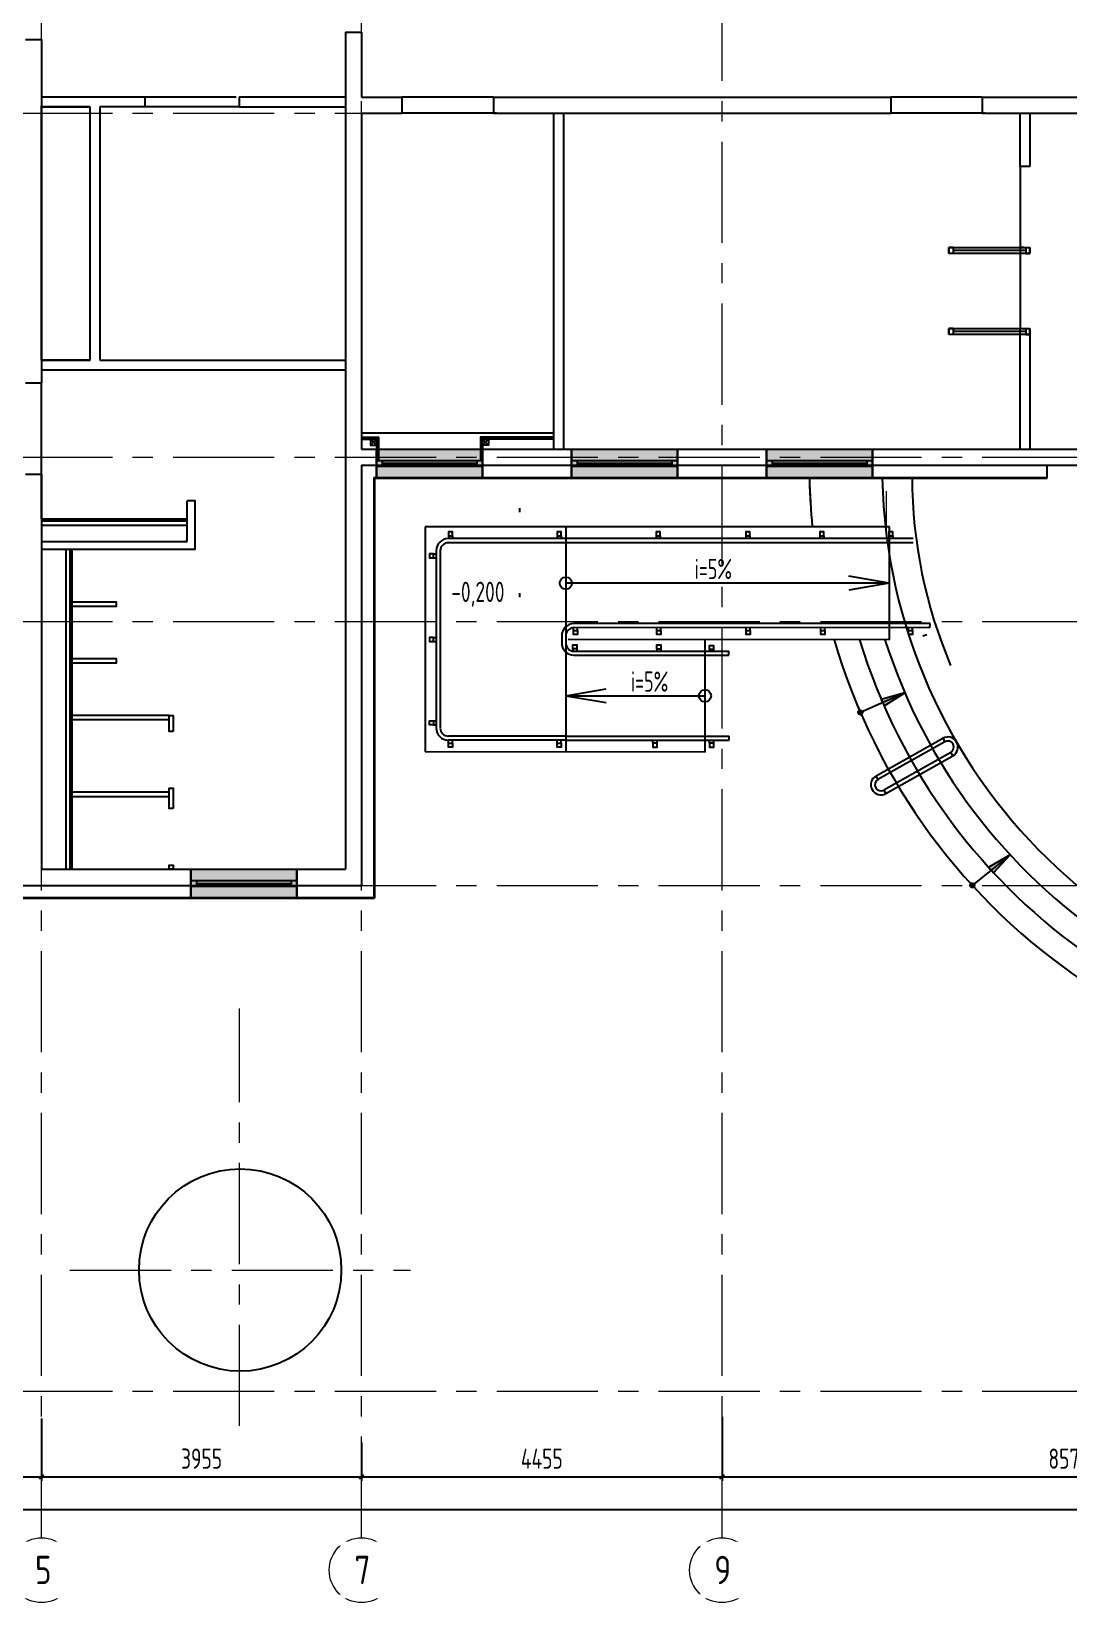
# Model space of a CAD drawing. Header units: millimetres. Extents: x -185251 to 7892985, y -102157 to 319855.
# Drawn here: x -153868 to -141050, y -81024 to -61612 of the extents above; entities that cross this region are included whole.
import ezdxf
from ezdxf import colors
from ezdxf.entities.mleader import LeaderData, LeaderLine
from ezdxf.enums import TextEntityAlignment as Align
from ezdxf.math import Vec2, Vec3

# ---------------------------------------------------------------- set-up
doc = ezdxf.new("R2010")
doc.units = ezdxf.units.MM
doc.header["$LTSCALE"] = 10
doc.linetypes.add('CENTER', pattern=[2, 1.25, -0.25, 0.25, -0.25])
for name, color, linetype, lineweight in [('АР_Лестницы ограждение', 94, 'Continuous', 25), ('АР_Оси', 142, 'Continuous', 9), ('АР_Оси размеры', 142, 'Continuous', 9)]:
    doc.layers.add(name, color=color, linetype=linetype, lineweight=lineweight)
doc.layers.add('Архитектура', color=251, linetype='Continuous')
doc.layers.get('0').off()
doc.layers.get('0').freeze()
doc.styles.add('ISOCPEUR', font='isocpeur.TTF', dxfattribs={"width": 0.7})
doc.styles.add('ГОСТ 2.304', font='isocpeur.TTF', dxfattribs={"width": 0.7})
doc.dimstyles.new('СПДС', dxfattribs={"dimscale": 100, "dimtxt": 2.5, "dimasz": 0.5, "dimexe": 0.5, "dimexo": 1, "dimgap": 1, "dimtad": 1, "dimdec": 0, "dimrnd": 5, "dimtxsty": 'ГОСТ 2.304', "dimblk": 'OBLIQUE', "dimcen": 2.5, "dimdle": 0.5, "dimadec": 0, "dimazin": 2, "dimtfac": 0.75, "dimtdec": 0, "dimtmove": 1, "dimatfit": 3, "dimfxl": 1, "dimtolj": 1, "dimarcsym": 1})

# ---------------------------------------------------------------- blocks, each defined once
blk = doc.blocks.new('_Oblique')
at = {"color": 0, "linetype": 'ByBlock', "lineweight": -2}
blk.add_line((-0.5, -0.5), (0.5, 0.5), dxfattribs=at)
blk = doc.blocks.new('*D450')
at = {"layer": 'Defpoints', "color": 0, "ltscale": 100, "transparency": 16777216}
for p in [(-158008, -78648), (-153743, -78648), (-153743, -79471)]:
    blk.add_point(p, dxfattribs=at)
at = {"layer": 'АР_Оси размеры', "color": 0, "lineweight": -2, "ltscale": 100, "transparency": 16777216}
for p, q in [((-158008, -78748), (-158008, -79521)), ((-153743, -78748), (-153743, -79521)), ((-158058, -79471), (-153693, -79471))]:
    blk.add_line(p, q, dxfattribs=at)
at = {"layer": 'АР_Оси размеры', "color": 0, "lineweight": -2, "ltscale": 100, "transparency": 16777216, "xscale": 50, "yscale": 50, "zscale": 50, "rotation": 180}
blk.add_blockref('_Oblique', (-158008, -79471), dxfattribs=at)
at = {"layer": 'АР_Оси размеры', "color": 0, "lineweight": -2, "ltscale": 100, "transparency": 16777216, "xscale": 50, "yscale": 50, "zscale": 50}
blk.add_blockref('_Oblique', (-153743, -79471), dxfattribs=at)
at = {"layer": 'АР_Оси размеры', "color": 0, "ltscale": 100, "transparency": 16777216, "insert": (-155875, -79246), "char_height": 250, "attachment_point": 5, "style": 'ГОСТ 2.304'}
blk.add_mtext('\\A1;4265', dxfattribs=at)
blk = doc.blocks.new('*D451')
at = {"layer": 'Defpoints', "color": 0, "ltscale": 100, "transparency": 16777216}
for p in [(-153743, -78648), (-149788, -78948), (-149788, -79471)]:
    blk.add_point(p, dxfattribs=at)
at = {"layer": 'АР_Оси размеры', "color": 0, "lineweight": -2, "ltscale": 100, "transparency": 16777216}
for p, q in [((-153743, -78748), (-153743, -79521)), ((-149788, -79048), (-149788, -79521)), ((-153793, -79471), (-149738, -79471))]:
    blk.add_line(p, q, dxfattribs=at)
at = {"layer": 'АР_Оси размеры', "color": 0, "lineweight": -2, "ltscale": 100, "transparency": 16777216, "xscale": 50, "yscale": 50, "zscale": 50, "rotation": 180}
blk.add_blockref('_Oblique', (-153743, -79471), dxfattribs=at)
at = {"layer": 'АР_Оси размеры', "color": 0, "lineweight": -2, "ltscale": 100, "transparency": 16777216, "xscale": 50, "yscale": 50, "zscale": 50}
blk.add_blockref('_Oblique', (-149788, -79471), dxfattribs=at)
at = {"layer": 'АР_Оси размеры', "color": 0, "ltscale": 100, "transparency": 16777216, "insert": (-151765, -79246), "char_height": 250, "attachment_point": 5, "style": 'ГОСТ 2.304'}
blk.add_mtext('\\A1;3955', dxfattribs=at)
blk = doc.blocks.new('*D452')
at = {"layer": 'Defpoints', "color": 0, "ltscale": 100, "transparency": 16777216}
for p in [(-145333, -78630), (-149788, -78948), (-145333, -79471)]:
    blk.add_point(p, dxfattribs=at)
at = {"layer": 'АР_Оси размеры', "color": 0, "lineweight": -2, "ltscale": 100, "transparency": 16777216}
for p, q in [((-145333, -78730), (-145333, -79521)), ((-149788, -79048), (-149788, -79521)), ((-149838, -79471), (-145283, -79471))]:
    blk.add_line(p, q, dxfattribs=at)
at = {"layer": 'АР_Оси размеры', "color": 0, "lineweight": -2, "ltscale": 100, "transparency": 16777216, "xscale": 50, "yscale": 50, "zscale": 50, "rotation": 180}
blk.add_blockref('_Oblique', (-149788, -79471), dxfattribs=at)
at = {"layer": 'АР_Оси размеры', "color": 0, "lineweight": -2, "ltscale": 100, "transparency": 16777216, "xscale": 50, "yscale": 50, "zscale": 50}
blk.add_blockref('_Oblique', (-145333, -79471), dxfattribs=at)
at = {"layer": 'АР_Оси размеры', "color": 0, "ltscale": 100, "transparency": 16777216, "insert": (-147560, -79246), "char_height": 250, "attachment_point": 5, "style": 'ГОСТ 2.304'}
blk.add_mtext('\\A1;4455', dxfattribs=at)
blk = doc.blocks.new('*D453')
at = {"layer": 'Defpoints', "color": 0, "ltscale": 100, "transparency": 16777216}
for p in [(-145333, -78630), (-136763, -78630), (-136763, -79471)]:
    blk.add_point(p, dxfattribs=at)
at = {"layer": 'АР_Оси размеры', "color": 0, "lineweight": -2, "ltscale": 100, "transparency": 16777216}
for p, q in [((-145333, -78730), (-145333, -79521)), ((-136763, -78730), (-136763, -79521)), ((-145383, -79471), (-136713, -79471))]:
    blk.add_line(p, q, dxfattribs=at)
at = {"layer": 'АР_Оси размеры', "color": 0, "lineweight": -2, "ltscale": 100, "transparency": 16777216, "xscale": 50, "yscale": 50, "zscale": 50, "rotation": 180}
blk.add_blockref('_Oblique', (-145333, -79471), dxfattribs=at)
at = {"layer": 'АР_Оси размеры', "color": 0, "lineweight": -2, "ltscale": 100, "transparency": 16777216, "xscale": 50, "yscale": 50, "zscale": 50}
blk.add_blockref('_Oblique', (-136763, -79471), dxfattribs=at)
at = {"layer": 'АР_Оси размеры', "color": 0, "ltscale": 100, "transparency": 16777216, "insert": (-141048, -79246), "char_height": 250, "attachment_point": 5, "style": 'ГОСТ 2.304'}
blk.add_mtext('\\A1;8570', dxfattribs=at)
blk = doc.blocks.new('*U133')
at = {"linetype": 'ByBlock'}
for p, q in [((0, 0), (0, -74)), ((50, 0), (0, 0)), ((0, -74), (0, 0)), ((1000, 0), (0, 0)), ((50, -74), (0, -74)), ((0, -74), (1000, -74)), ((50, 0), (50, -74)), ((950, 0), (50, 0)), ((50, -37), (950, -37)), ((50, -74), (950, -74)), ((950, 0), (1000, 0)), ((950, 0), (950, -74)), ((950, -74), (1000, -74)), ((1000, 0), (1000, -74)), ((1000, -74), (1000, 0))]:
    blk.add_line(p, q, dxfattribs=at)
blk = doc.blocks.new('*U135')
at = {"linetype": 'ByBlock'}
for p, q in [((0, 0), (0, -74)), ((50, 0), (0, 0)), ((0, -74), (0, 0)), ((1000, 0), (0, 0)), ((50, -74), (0, -74)), ((0, -74), (1000, -74)), ((50, 0), (50, -74)), ((950, 0), (50, 0)), ((50, -37), (950, -37)), ((50, -74), (950, -74)), ((950, 0), (1000, 0)), ((950, 0), (950, -74)), ((950, -74), (1000, -74)), ((1000, 0), (1000, -74)), ((1000, -74), (1000, 0))]:
    blk.add_line(p, q, dxfattribs=at)
blk = doc.blocks.new('*D268')
at = {"layer": 'Defpoints', "color": 0, "ltscale": 100, "transparency": 16777216}
for p in [(-102493, -79874), (-170908, -80199), (-102493, -80199)]:
    blk.add_point(p, dxfattribs=at)
at = {"layer": 'АР_Оси размеры', "color": 0, "lineweight": -2, "ltscale": 100, "transparency": 16777216}
for p, q in [((-170958, -79874), (-102443, -79874)), ((-170908, -80099), (-170908, -79824)), ((-102493, -80099), (-102493, -79824))]:
    blk.add_line(p, q, dxfattribs=at)
at = {"layer": 'АР_Оси размеры', "color": 0, "lineweight": -2, "ltscale": 100, "transparency": 16777216, "xscale": 50, "yscale": 50, "zscale": 50, "rotation": 180}
blk.add_blockref('_Oblique', (-170908, -79874), dxfattribs=at)
at = {"layer": 'АР_Оси размеры', "color": 0, "lineweight": -2, "ltscale": 100, "transparency": 16777216, "xscale": 50, "yscale": 50, "zscale": 50}
blk.add_blockref('_Oblique', (-102493, -79874), dxfattribs=at)
at = {"layer": 'АР_Оси размеры', "color": 0, "ltscale": 100, "transparency": 16777216, "insert": (-136100, -79649), "char_height": 250, "attachment_point": 5, "style": 'ГОСТ 2.304'}
blk.add_mtext('\\A1;68415', dxfattribs=at)
blk = doc.blocks.new('*U118')
h = blk.add_hatch(color=256)
h.dxf.hatch_style = 1
edge = h.paths.add_edge_path()
edge.add_arc((0, 0), 27.6, 359.64, 719.64)
h = blk.add_hatch(color=256)
h.dxf.hatch_style = 1
h.paths.add_polyline_path([(300, -44), (300, 44), (600, 0)])
blk.add_line((600, 0), (0, 0))
blk.add_lwpolyline([(300, 44), (300, -44), (600, 0), (300, 44)])
blk.add_circle((0, 0), 27.6)
blk = doc.blocks.new('АР_Кружок_1.1')
at = {"color": 0, "linetype": 'ByBlock', "lineweight": -2}
blk.add_circle((0, 0), 75, dxfattribs=at)
blk = doc.blocks.new('*U70')
at = {"color": 0, "linetype": 'ByBlock', "lineweight": -2}
for q in [(-500, 85), (-500, -85)]:
    blk.add_line((0, 0), q, dxfattribs=at)
blk = doc.blocks.new('*U102')
at = {"color": 0, "linetype": 'ByBlock', "lineweight": -2}
blk.add_lwpolyline([(39.97, 0), (0, 0)], dxfattribs=at)
at = {"color": 0, "linetype": 'ByBlock', "lineweight": -2, "xscale": 0.01, "yscale": 0.01, "zscale": 0.01}
for name, p in [('АР_Кружок_1.1', (0, 0)), ('*U70', (39.97, 0))]:
    blk.add_blockref(name, p, dxfattribs=at)
at = {"color": 0, "ltscale": 20, "style": 'ISOCPEUR', "width": 0.65}
blk.add_attdef('Уклон', text='', height=2.5, dxfattribs=at).set_placement((18.23, 0.5), align=Align.CENTER)
blk = doc.blocks.new('*U117')
h = blk.add_hatch(color=256)
h.dxf.hatch_style = 1
edge = h.paths.add_edge_path()
edge.add_arc((0, 0), 27.6, 359.64, 719.64)
h = blk.add_hatch(color=256)
h.dxf.hatch_style = 1
h.paths.add_polyline_path([(300, -44), (300, 44), (600, 0)])
blk.add_line((600, 0), (0, 0))
blk.add_lwpolyline([(300, 44), (300, -44), (600, 0), (300, 44)])
blk.add_circle((0, 0), 27.6)
blk = doc.blocks.new('A$C4053ad79')
at = {"layer": 'АР_Лестницы ограждение', "color": 18, "linetype": 'Continuous', "lineweight": -3, "ltscale": 50, "true_color": 0x000000}
for points in [[(0, -35), (0, 0)], [(50, -35), (50, 0)]]:
    blk.add_lwpolyline(points, dxfattribs=at)
blk.add_lwpolyline([(0, -35), (50, -35), (50, -85), (0, -85)], close=True, dxfattribs=at)
blk = doc.blocks.new('*U101')
at = {"color": 0, "linetype": 'ByBlock', "lineweight": -2}
blk.add_lwpolyline([(17.2, 0), (0, 0)], dxfattribs=at)
at = {"color": 0, "linetype": 'ByBlock', "lineweight": -2, "xscale": 0.01, "yscale": 0.01, "zscale": 0.01}
for name, p in [('АР_Кружок_1.1', (0, 0)), ('*U70', (17.2, 0))]:
    blk.add_blockref(name, p, dxfattribs=at)
at = {"color": 0, "ltscale": 20, "style": 'ISOCPEUR', "width": 0.65}
blk.add_attdef('Уклон', text='', height=2.5, rotation=180, dxfattribs=at).set_placement((6.85, -0.5), align=Align.CENTER)
blk = doc.blocks.new('_DOTSMALL')
at = {"color": 0, "linetype": 'ByBlock', "const_width": 0.5}
blk.add_lwpolyline([(-0.0625, 0, 1), (0.0625, 0, 1)], format="xyb", close=True, dxfattribs=at)
blk = doc.blocks.new('A$Ce02d65bd')
at = {"ltscale": 100}
for points in [[(0, 0), (0, 75), (75, 75), (75, 0), (0, 0)], [(0, 0), (75, 75)], [(0, 75), (75, 0)]]:
    blk.add_lwpolyline(points, dxfattribs=at)
blk = doc.blocks.new('*U108')
at = {"true_color": 0xffffff}
h = blk.add_hatch(color=7, dxfattribs=at)
h.dxf.hatch_style = 1
h.paths.add_polyline_path([(-1310, -140), (0, -140), (0, 220), (-1310, 220)])
at = {"lineweight": 30}
for p, q in [((-1310, -140), (-1310, 220)), ((0, -140), (0, 220))]:
    blk.add_line(p, q, dxfattribs=at)
for p, q in [((0, 220), (-1310, 220)), ((-1310, 70), (0, 70)), ((-1310, 0), (0, 0)), ((-1240, 0), (-1240, 70)), ((-1240, 35), (-70, 35)), ((-70, 0), (-70, 70)), ((-1310, -140), (0, -140)), ((-1310, -140), (-1310, -140)), ((-1310, -140), (-1310, -140)), ((0, -140), (0, -140)), ((0, -140), (0, -140))]:
    blk.add_line(p, q)

msp = doc.modelspace()

# ---------------------------------------------------------------- linework, layer by layer
at = {"layer": 'АР_Оси', "linetype": 'CENTER', "ltscale": 100}
for p, q in [((-153743, -80224.2), (-153743, -45916.7)), ((-149788, -80224.2), (-149788, -45916.7)), ((-145333, -80224.2), (-145333, -45916.7)), ((-178117, -62622.9), (-99874.6, -62622.9)), ((-178117, -66872.9), (-99874.6, -66872.9)), ((-178117, -68902.9), (-99874.6, -68902.9)), ((-178117, -72162.9), (-99874.6, -72162.9)), ((-151298.2, -78842.3), (-151298.2, -73683.1)), ((-153392.7, -76915.3), (-149183.2, -76915.3)), ((-178117, -78412.9), (-99874.6, -78412.9))]:
    msp.add_line(p, q, dxfattribs=at)
at = {"layer": 'АР_Оси', "linetype": 'CENTER', "lineweight": 0, "ltscale": 100}
msp.add_lwpolyline([(-143298.5, -67776.9), (-143298.5, -67290.9)], dxfattribs=at)
at = {"layer": 'АР_Оси', "ltscale": 0.5}
for centre in [(-153743, -80624.2), (-149788, -80624.2), (-145333, -80624.2)]:
    msp.add_circle(centre, 400, dxfattribs=at)
at = {"layer": 'Архитектура', "lineweight": 25, "transparency": 33554684}
for p, q in [((-153943, -61710.4), (-153743, -61710.4)), ((-153743, -61710.4), (-153743, -65951.8)), ((-149988, -61620.4), (-149988, -71962.9)), ((-149988, -61620.4), (-149788, -61620.4)), ((-149788, -61620.4), (-149788, -62422.9)), ((-151337.6, -62422.9), (-152467.6, -62422.9)), ((-149788, -62422.9), (-149288, -62422.9)), ((-149288, -62422.9), (-149288, -62622.9)), ((-148158, -62422.9), (-149288, -62422.9)), ((-148158, -62422.9), (-143247.9, -62422.9)), ((-148158, -62422.9), (-148158, -62622.9)), ((-143247.9, -62422.9), (-143247.9, -62622.9)), ((-142117.9, -62422.9), (-143247.9, -62422.9)), ((-142117.9, -62422.9), (-139454.7, -62422.9)), ((-142117.9, -62422.9), (-142117.9, -62622.9)), ((-153743, -65671.8), (-153743, -62531.8)), ((-153743, -62531.8), (-153743, -65671.8)), ((-153143, -62542.9), (-153743, -62542.9)), ((-153743, -62542.9), (-153143, -62542.9)), ((-153143, -62542.9), (-153743, -62542.9)), ((-153143, -65672.9), (-153143, -62542.9)), ((-151300.6, -62542.9), (-152467.6, -62542.9)), ((-149788, -62622.9), (-149788, -66772.9)), ((-149788, -62622.9), (-149288, -62622.9)), ((-148121, -62622.9), (-149288, -62622.9)), ((-148158, -62622.9), (-143247.9, -62622.9)), ((-142080.9, -62622.9), (-143247.9, -62622.9)), ((-142117.9, -62622.9), (-139454.7, -62622.9)), ((-153143, -65671.8), (-153743, -65671.8)), ((-153743, -65671.8), (-153143, -65671.8)), ((-153943, -65951.8), (-153743, -65951.8)), ((-153743, -67634.8), (-153743, -65951.8)), ((-149788, -66572.9), (-147413, -66572.9)), ((-149788, -66772.9), (-138770.6, -66772.9)), ((-153943, -67081.8), (-153743, -67081.8)), ((-153743, -67081.8), (-153743, -71962.9)), ((-149788, -66972.9), (-149788, -72162.9)), ((-149788, -66972.9), (-138770.6, -66972.9)), ((-149638, -67122.9), (-149638, -72312.9)), ((-149638, -67122.9), (-141314.5, -67122.9)), ((-149628, -67132.9), (-149628, -72322.9)), ((-149628, -67132.9), (-141314.5, -67132.9)), ((-141314.5, -67132.9), (-141314.5, -66972.9)), ((-147836.5, -67501.2), (-147836.5, -67551.2)), ((-147463, -67733.7), (-149001.3, -67733.7)), ((-149001.3, -67733.7), (-149001.3, -70513.7)), ((-143263.4, -67733.6), (-147463, -67733.6)), ((-147263, -67733.7), (-147263, -70511.9)), ((-143263.4, -69128.6), (-143263.4, -67733.6)), ((-147463, -67878.8), (-148714.7, -67878.7)), ((-147463, -67928.7), (-148714.6, -67928.7)), ((-142970.5, -67879.1), (-147478, -67878.8)), ((-142970.6, -67928.9), (-147478, -67928.7)), ((-148864.7, -68028.7), (-148864.7, -70217.1)), ((-148814.6, -68028.7), (-148814.6, -70217.1)), ((-147836.5, -68551.2), (-147836.5, -68601.2)), ((-147313.9, -69078.7), (-147313.9, -69173.4)), ((-147263.9, -69078.7), (-147263.9, -69173.4)), ((-142762.5, -68929), (-147163.9, -68928.7)), ((-142762.6, -68979), (-147163.9, -68978.7)), ((-142849.9, -69079.9), (-142802.2, -69064.9)), ((-142762.6, -68979), (-142762.5, -68929)), ((-143263.4, -69128.6), (-147235.2, -69123.6)), ((-147165.6, -69270.1), (-145247, -69270.2)), ((-145542.9, -70515.6), (-145542.9, -69125.4)), ((-145247, -69320.2), (-145247, -69270.2)), ((-143005.2, -69128.6), (-143005.2, -69128.6)), ((-147165.1, -69320.1), (-145247.6, -69320.2)), ((-147263, -70368.8), (-148714.7, -70369)), ((-147263, -70319), (-148714.6, -70319)), ((-147263, -70319), (-145244.9, -70319.1)), ((-147263, -70369.9), (-145244.9, -70369.1)), ((-145244.9, -70369.1), (-145244.9, -70319.1)), ((-145542.9, -70515.6), (-149001.3, -70513.7)), ((-153743, -71962.9), (-149988, -71962.9)), ((-157908, -72162.9), (-149788, -72162.9)), ((-154816.6, -72312.9), (-149638, -72312.9)), ((-154816.6, -72322.9), (-149628, -72322.9))]:
    msp.add_line(p, q, dxfattribs=at)
for points in [[(-152467.6, -62422.9), (-153743, -62422.9)], [(-152467.6, -62422.9), (-152467.6, -62542.9)], [(-149988, -62422.9), (-151300.6, -62422.9)], [(-151300.6, -62422.9), (-151300.6, -62542.9)], [(-153143.1, -62542.9), (-153743, -62542.9)], [(-153143, -65671.8), (-153143.1, -62542.9)], [(-152467.6, -62542.9), (-153023.1, -62542.9)], [(-153023.1, -62542.9), (-153023.1, -65671.8)], [(-151300.6, -62542.9), (-149988, -62542.9)], [(-147413, -66772.9), (-147413, -62622.9)], [(-147293, -62622.9), (-147293, -66772.9)], [(-141648, -63281.4), (-141648, -62622.9)], [(-141528, -62622.8), (-141528, -63281.3)], [(-141528, -63281.3), (-141648, -63281.4)], [(-141648, -63281.4), (-141647.9, -65281.4)], [(-141601.9, -64281.4), (-141647.9, -64281.4)], [(-141648, -66772.9), (-141648, -65281.4)], [(-141648, -65281.4), (-141528, -65281.4)], [(-141528, -65281.4), (-141528, -66772.9)], [(-153743, -65671.8), (-153143, -65671.8)], [(-153743, -65791.8), (-149988, -65791.8)], [(-153023.1, -65671.8), (-149988, -65671.8)], [(-149788, -66623.7), (-149577.9, -66623.7), (-149577.9, -66912.9)], [(-149788, -66636.2), (-149590.4, -66636.2), (-149590.4, -66912.9)], [(-149788, -66648.7), (-149602.9, -66648.7), (-149602.9, -66855.7)], [(-147413, -66623.7), (-148318, -66623.7), (-148318, -66912.9)], [(-147413, -66636.2), (-148305.5, -66636.2), (-148305.5, -66912.9)], [(-147413, -66648.7), (-148293, -66648.7), (-148293, -66855.7)], [(-151845.1, -68012.9), (-151845.1, -67412.9), (-151945.1, -67412.9)], [(-151945.1, -67912.9), (-151945.1, -67412.9)], [(-153747.4, -67635.8), (-151945.1, -67635.8)], [(-153747.4, -67660.8), (-151945.1, -67660.8)], [(-153747.4, -67710.8), (-151945.1, -67710.8)], [(-153743, -67912.9), (-151945.1, -67912.9)], [(-151945.1, -67912.9), (-151960.1, -67910.1)], [(-153442.3, -68012.9), (-153743, -68012.9)], [(-151845.1, -68012.9), (-153442.3, -68012.9)], [(-153442.2, -68012.9), (-153442.3, -71962.9)], [(-153392.2, -68012.9), (-153392.3, -71962.9)], [(-153367.2, -68012.9), (-153367.3, -71962.9)], [(-147169.3, -69013.7), (-147169.3, -68978.7)], [(-147119.3, -69013.7), (-147119.3, -68978.7)], [(-146139.9, -69013.7), (-146139.9, -68978.7)], [(-146089.9, -69013.7), (-146089.9, -68978.7)]]:
    msp.add_lwpolyline(points, dxfattribs=at)
for points in [[(-144124.5, -67844.1), (-144074.5, -67844.1), (-144074.5, -67794.1), (-144124.5, -67794.1)], [(-153367.4, -68662.8), (-153367.4, -68712.8), (-152817, -68712.9), (-152817, -68662.9)], [(-147169.3, -69013.7), (-147119.3, -69013.7), (-147119.3, -69063.7), (-147169.3, -69063.7)], [(-146139.9, -69013.7), (-146089.9, -69013.7), (-146089.9, -69063.7), (-146139.9, -69063.7)], [(-153367.3, -69362.9), (-153367.3, -69412.9), (-152816.9, -69413), (-152816.9, -69363)], [(-153367.3, -70062.9), (-153367.3, -70112.9), (-152165.3, -70112.8), (-152165.3, -70062.8)], [(-152115.3, -70262.6), (-152165.3, -70262.6), (-152165.3, -70062.8), (-152115.3, -70062.8)], [(-142603.2, -70344.8), (-142578.8, -70388.5), (-143405.2, -70853.7), (-143429.6, -70810)], [(-142481.1, -70563), (-142505.5, -70519.4), (-143331.9, -70984.6), (-143307.5, -71028.2)], [(-153367.2, -71012.9), (-153367.2, -71062.9), (-152165.3, -71062.8), (-152165.3, -71012.8)], [(-152115.3, -71212.9), (-152165.3, -71212.9), (-152165.3, -70962.6), (-152115.3, -70962.6)], [(-152115.3, -71962.9), (-152165.3, -71962.9), (-152165.3, -71912.9), (-152115.3, -71912.9)]]:
    msp.add_lwpolyline(points, close=True, dxfattribs=at)
msp.add_circle((-151288, -76915.3), 1250, dxfattribs=at)
for centre, radius, start, end in [((-136635.3, -66969.1), 7619.6, 181.23149, 183.56041), ((-136635.3, -66969.1), 7619.6, 181.23149, 185.73077), ((-136566.7, -66976.7), 6788.6, 181.31863, 358.68137), ((-136974.6, -67101.5), 6009.7, 180.20436, 202.9648), ((-136566.3, -66974.7), 7688.1, 196.26308, 355.13934), ((-148714.7, -68028.7), 150, 90, 180), ((-148714.6, -68028.7), 100, 89.99883, 179.99883), ((-136566.2, -66974.4), 7388.3, 196.94751, 351.21987), ((-136566.2, -66974.5), 7088.2, 197.69065, 351.2215), ((-147163.9, -69078.7), 150, 90, 180), ((-147163.9, -69078.7), 100, 90, 180), ((-147159.6, -69165.8), 154.3, 179.73194, 268.38967), ((-147159.6, -69165.8), 104.4, 179.60632, 267.59931), ((-148714.7, -70219), 150, 180, 270), ((-148714.6, -70219), 100, 180.00117, 270.00117), ((-142542.2, -70453.9), 125, 299.23355, 119.23355), ((-142542.2, -70453.9), 75, 299.23355, 119.23355), ((-143368.5, -70919.1), 125, 119.23355, 299.23355), ((-143368.5, -70919.1), 75, 119.23355, 299.23355)]:
    msp.add_arc(centre, radius, start, end, dxfattribs=at)

# ---------------------------------------------------------------- block references
at = {"layer": 'Архитектура', "lineweight": 25, "transparency": 33554684, "xscale": -1}
for name, p in [('*U133', (-141528, -64281.3)), ('*U135', (-141527.9, -65281.4)), ('A$C4053ad79', (-146136.4, -70369.5)), ('A$C4053ad79', (-145435.9, -70369.2))]:
    msp.add_blockref(name, p, dxfattribs=at)
for name, p, rotation in [('A$Ce02d65bd', (-149677.9, -66648.7), 180), ('*U108', (-148293, -66912.9), 180), ('*U108', (-145882.9, -66912.9), 180), ('*U108', (-143473, -66912.9), 180), ('A$C4053ad79', (-148714.7, -67878.7), 180), ('A$C4053ad79', (-147370, -67878.7), 180), ('A$C4053ad79', (-146146, -67878.7), 180), ('A$C4053ad79', (-145039, -67878.7), 180), ('A$C4053ad79', (-144124.5, -67879.1), 180), ('A$C4053ad79', (-143272.3, -67879.2), 180), ('A$C4053ad79', (-148864.7, -68116.4), 270), ('A$C4053ad79', (-148864.7, -69150.3), 270), ('*U108', (-150588, -72102.9), 180)]:
    msp.add_blockref(name, p, dxfattribs=dict(at, rotation=rotation))
at = {"layer": 'Архитектура', "lineweight": 25, "transparency": 33554684}
for name, p, rotation in [('A$Ce02d65bd', (-148218, -66648.7), 180), ('A$C4053ad79', (-147125.6, -69276.3), 180), ('A$C4053ad79', (-146089.9, -69277.9), 180), ('A$C4053ad79', (-145437.9, -69283.2), 180), ('*U117', (-143622.8, -70026.4), 23.7710285258994), ('A$C4053ad79', (-148864.7, -70129.2), 270), ('*U118', (-142239.9, -72162.9), 39.00267753284179)]:
    msp.add_blockref(name, p, dxfattribs=dict(at, rotation=rotation))
at = {"layer": 'Архитектура', "lineweight": 25, "transparency": 33554684, "xscale": 100, "yscale": 100, "zscale": 100}
msp.add_blockref('*U102', (-147263, -68428.7), dxfattribs=at).add_auto_attribs({'Уклон': 'i=5%'})
at = {"layer": 'Архитектура', "lineweight": 25, "transparency": 33554684}
for p in [(-145035.4, -68978.7), (-144113.4, -68978.7), (-143029, -68978.7), (-148714.7, -70369), (-147370, -70369)]:
    msp.add_blockref('A$C4053ad79', p, dxfattribs=at)
at = {"layer": 'Архитектура', "lineweight": 25, "transparency": 33554684, "xscale": 100, "yscale": 100, "zscale": 100, "rotation": 180}
msp.add_blockref('*U101', (-145542.9, -69820.2), dxfattribs=at).add_auto_attribs({'Уклон': 'i=5%'})

# ---------------------------------------------------------------- dimensions: what is measured, and where the dimension line sits
at = {"layer": 'АР_Оси размеры', "ltscale": 100}
for base, p1, p2, picture, middle in [((-153743, -79471.5), (-158008, -78647.7), (-153743, -78647.7), '*D450', (-155875.5, -79246.5)), ((-149788, -79471.5), (-153743, -78647.7), (-149788, -78948.5), '*D451', (-151765.5, -79246.5)), ((-145333, -79471.5), (-149788, -78948.5), (-145333, -78629.7), '*D452', (-147560.5, -79246.5)), ((-136763, -79471.5), (-145333, -78629.7), (-136763, -78629.7), '*D453', (-141048, -79246.5))]:
    dim = msp.add_linear_dim(base=base, p1=p1, p2=p2, dimstyle='СПДС', dxfattribs=at)
    dim.commit()
    dim.dimension.update_dxf_attribs({"geometry": picture, "text_midpoint": middle})

# ---------------------------------------------------------------- leaders
at = {"layer": 'Архитектура', "lineweight": 25, "transparency": 33554684}
ml = msp.add_multileader_mtext('Standard', dxfattribs=at)
ml.set_content('+0,900', color=256, style='ISOCPEUR')
ml.set_leader_properties(color=256, linetype='Continuous', lineweight=-1)
ml.set_arrow_properties(name='DOTSMALL')
ml.build(insert=Vec2(0, 0))
ml.multileader.update_dxf_attribs({"has_text_frame": 1, "text_left_attachment_type": 4, "text_right_attachment_type": 4, "dogleg_length": 100, "arrow_head_size": 180})
ctx = ml.context
ctx.base_point, ctx.char_height, ctx.arrow_head_size, ctx.landing_gap_size, ctx.plane_origin, ctx.plane_x_axis, ctx.plane_y_axis = Vec3(-164069.1, -75201.3), 250, 180, 50, Vec3(-152446, -49965.4), Vec3(0, 1), Vec3(-1, 0)
ctx.left_attachment, ctx.right_attachment = 4, 4
notes = []
notes.append((ctx, [(0, (0, 0, 0), (0, 0), (1, 0), 1, [])]))
ctx.mtext.insert, ctx.mtext.text_direction, ctx.mtext.rotation, ctx.mtext.width, ctx.mtext.line_spacing_style, ctx.mtext.flow_direction = Vec3(-164402.4, -75151.3), Vec3(0, 1), 1.5707963, 852.697, 2, 5
ml = msp.add_multileader_mtext('Standard', dxfattribs=at)
ml.set_content('+0,450', color=256, style='ISOCPEUR')
ml.set_leader_properties(color=256, linetype='Continuous', lineweight=-1)
ml.set_arrow_properties(name='DOTSMALL')
ml.build(insert=Vec2(0, 0))
ml.multileader.update_dxf_attribs({"has_text_frame": 1, "text_left_attachment_type": 4, "text_right_attachment_type": 4, "dogleg_length": 100, "arrow_head_size": 180})
ctx = ml.context
ctx.base_point, ctx.char_height, ctx.arrow_head_size, ctx.landing_gap_size, ctx.plane_origin, ctx.plane_x_axis, ctx.plane_y_axis = Vec3(-163484.8, -75201.3), 250, 180, 50, Vec3(-151861.7, -49965.4), Vec3(0, 1), Vec3(-1, 0)
ctx.left_attachment, ctx.right_attachment = 4, 4
notes.append((ctx, [(0, (0, 0, 0), (0, 0), (1, 0), 1, [])]))
ctx.mtext.insert, ctx.mtext.text_direction, ctx.mtext.rotation, ctx.mtext.width, ctx.mtext.line_spacing_style, ctx.mtext.flow_direction = Vec3(-163818.1, -75151.3), Vec3(0, 1), 1.5707963, 852.697, 2, 5
ml = msp.add_multileader_mtext('Standard', dxfattribs=at)
ml.set_content('-2,950', color=256, style='ISOCPEUR')
ml.set_leader_properties(color=256, linetype='Continuous', lineweight=-1)
ml.set_arrow_properties(name='DOTSMALL')
ml.build(insert=Vec2(0, 0))
ml.multileader.update_dxf_attribs({"has_text_frame": 1, "text_left_attachment_type": 4, "text_right_attachment_type": 4, "dogleg_length": 100, "arrow_head_size": 180})
ctx = ml.context
ctx.base_point, ctx.char_height, ctx.arrow_head_size, ctx.landing_gap_size, ctx.plane_origin = Vec3(-155932.5, -73578.4), 250, 180, 50, Vec3(-154990.8, -74932)
ctx.left_attachment, ctx.right_attachment = 4, 4
notes.append((ctx, [(0, (0, 0, 0), (0, 0), (1, 0), 1, [])]))
ctx.mtext.insert, ctx.mtext.width, ctx.mtext.defined_height, ctx.mtext.line_spacing_style, ctx.mtext.flow_direction = Vec3(-155882.5, -73245.1), 599.198, 407.5, 2, 5
ml = msp.add_multileader_mtext('Standard', dxfattribs=at)
ml.set_content('-0,200', color=256, style='ISOCPEUR')
ml.set_leader_properties(color=256, linetype='Continuous', lineweight=-1)
ml.set_arrow_properties(name='DOTSMALL')
ml.build(insert=Vec2(0, 0))
ml.multileader.update_dxf_attribs({"has_text_frame": 1, "text_left_attachment_type": 4, "text_right_attachment_type": 4, "dogleg_length": 100, "arrow_head_size": 180})
ctx = ml.context
ctx.base_point, ctx.char_height, ctx.arrow_head_size, ctx.landing_gap_size, ctx.plane_origin = Vec3(-148729.3, -68744.7, 0), 250, 180, 50, Vec3(-151646.2, -69593.9, 0)
ctx.left_attachment, ctx.right_attachment = 4, 4
notes.append((ctx, [(0, (0, 0, 0), (0, 0), (1, 0), 1, [])]))
ctx.mtext.insert, ctx.mtext.width, ctx.mtext.defined_height, ctx.mtext.line_spacing_style, ctx.mtext.flow_direction = Vec3(-148679.3, -68411.3, 0), 852.697, 311.1, 2, 5
for ctx, leaders in notes:
    for number, flags, end, landing, length, lines in leaders:
        leader = LeaderData()
        leader.index, (leader.has_last_leader_line, leader.has_dogleg_vector, leader.attachment_direction) = number, flags
        leader.last_leader_point, leader.dogleg_vector, leader.dogleg_length = Vec3(end), Vec3(landing), length
        for number, points, colour, breaks in lines:
            line = LeaderLine()
            line.index, line.vertices, line.color, line.breaks = number, Vec3.list(points), colors.encode_raw_color(colour), breaks
            leader.lines.append(line)
        ctx.leaders.append(leader)

# ---------------------------------------------------------------- next in the draw order: texts
at = {"layer": 'АР_Оси', "char_height": 350, "attachment_point": 1, "line_spacing_factor": 1.149209, "style": 'ГОСТ 2.304', "bg_fill": 2}
for s, insert in [('{\\W0.8;5}', (-153823.4, -80446.4)), ('{\\W0.8;7}', (-149874.6, -80446.4)), ('{\\W0.8;9}', (-145427.6, -80446.4))]:
    msp.add_mtext(s, dxfattribs=dict(at, insert=insert))

# ---------------------------------------------------------------- next in the draw order: dimensions: what is measured, and where the dimension line sits
at = {"layer": 'АР_Оси размеры', "ltscale": 100}
dim = msp.add_linear_dim(base=(-102493, -79873.6), p1=(-170908, -80199.2), p2=(-102493, -80199.2), dimstyle='СПДС', dxfattribs=at)
dim.commit()
dim.dimension.update_dxf_attribs({"geometry": '*D268', "text_midpoint": (-136099.6, -79873.6), "dimtype": 160})

doc.saveas('drawing.dxf')
